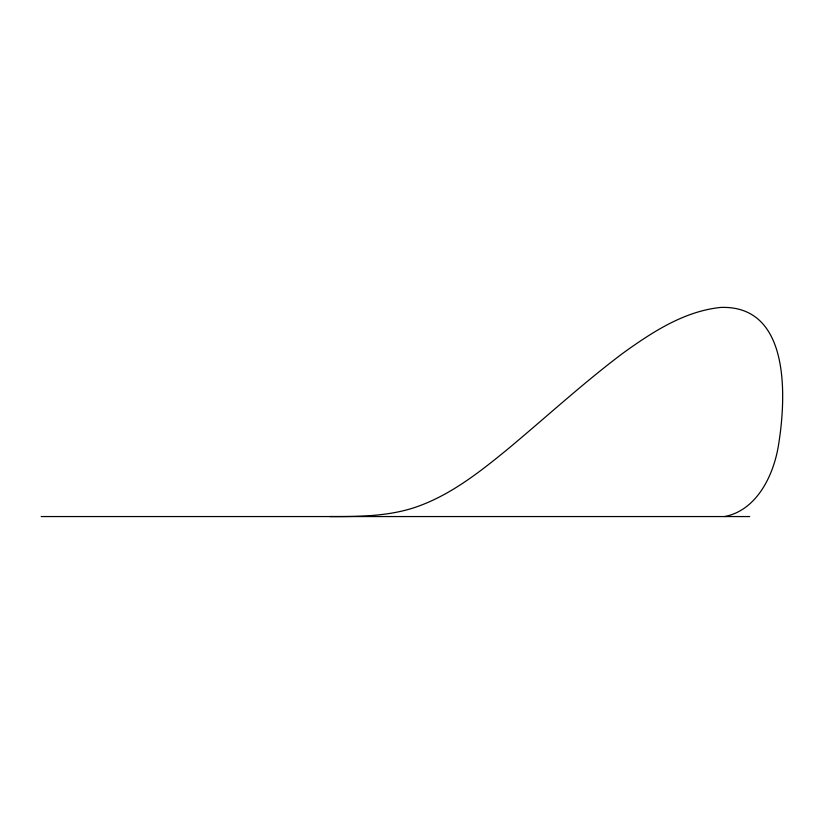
<?xml version="1.0" encoding="UTF-8"?>
<svg xmlns="http://www.w3.org/2000/svg" width="824" height="824" viewBox="0 0 824 824"><rect width="100%" height="100%" fill="white"/><g stroke="black" fill="none" stroke-linecap="round" stroke-linejoin="round"><path stroke-width="1.24" d="M329.868 516.555C357.884 516.627 386.425 516.483 413.401 507.945C449.018 496.285 478.909 472.719 507.533 449.296C545.869 417.377 582.65 383.551 622.511 353.496C651.815 332.422 683.724 311.348 720.516 307.445C790.741 304.777 786.25 397.796 778.495 445.166C773.684 475.16 756.968 510.211 724.677 516.555M41.2 516.555L749.696 516.555"/></g></svg>
